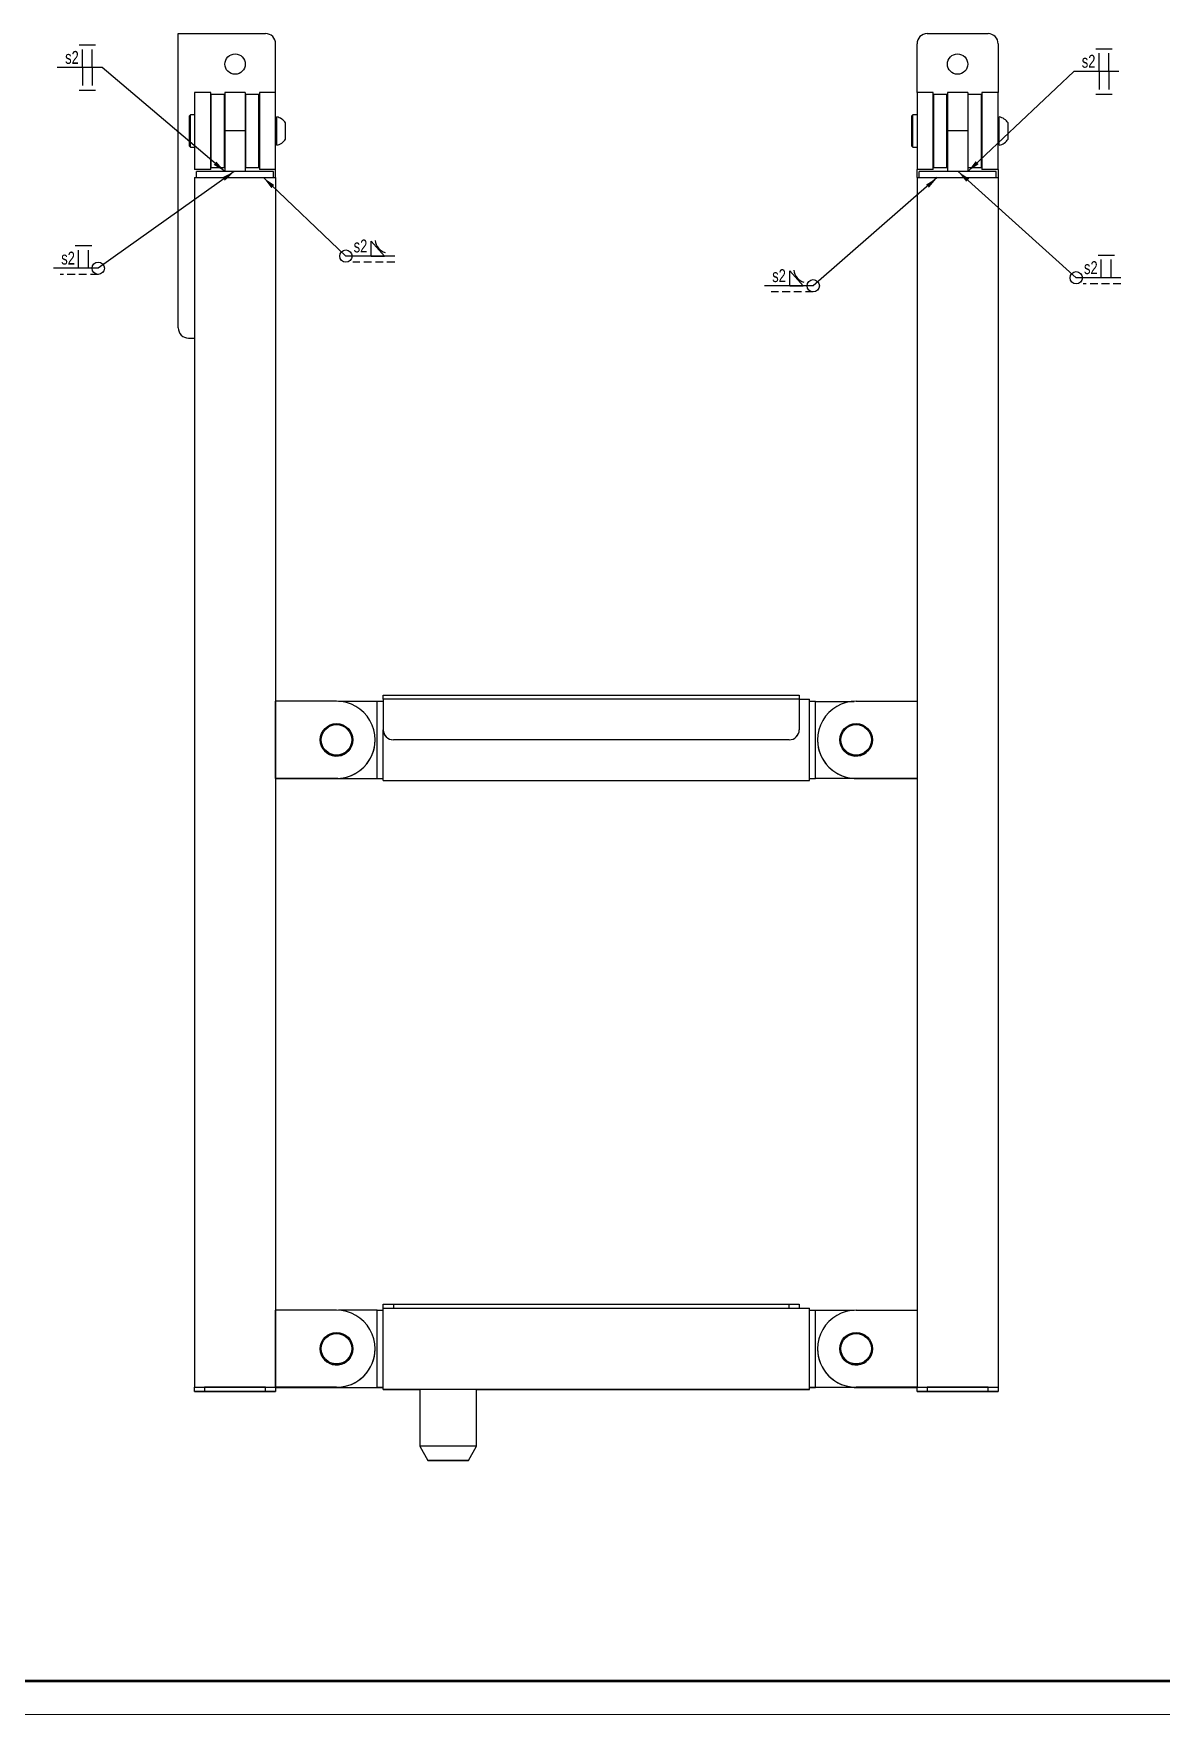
# Model space of a CAD drawing. Header units: millimetres. Extents: x 0 to 1782, y 0 to 1260.
# Drawn here: x 420 to 975, y 0 to 828 of the extents above; entities that cross this region are included whole.
import ezdxf

# ---------------------------------------------------------------- set-up
doc = ezdxf.new("R2010")
doc.units = ezdxf.units.MM
doc.header["$LTSCALE"] = 3
doc.linetypes.add('HIDDEN', pattern=[1.905, 1.27, -0.635])
doc.layers.add('FORMATO', color=7, linetype='Continuous')
doc.styles.add('SLDTEXTSTYLE0', font='TXT', dxfattribs={"width": 0.75})
doc.dimstyles.new('SLDDIMSTYLE0', dxfattribs={"dimtxt": 0.18, "dimasz": 6.35, "dimexe": 0, "dimexo": 0.0625, "dimgap": 0, "dimtad": 0, "dimtih": 1, "dimtoh": 1, "dimdec": 0, "dimrnd": 1e-09, "dimzin": 0, "dimdsep": 46, "dimtxsty": 'Standard', "dimsah": 1, "dimcen": 0.09, "dimadec": 0, "dimazin": 0, "dimtfac": 6.35, "dimtdec": 0, "dimtofl": 0, "dimtmove": 0, "dimatfit": 3, "dimfxl": 1, "dimfrac": 2, "dimtolj": 1, "dimtzin": 0, "dimarcsym": 0})

# ---------------------------------------------------------------- blocks, each defined once
blk = doc.blocks.new('SW_SYMBOL_WELD_FILL')
at = {"layer": 'FORMATO', "color": 0}
for p, q in [((300, 0), (300, 2700)), ((300, 2700), (2700, 0)), ((300, 0), (2700, 0))]:
    blk.add_line(p, q, dxfattribs=at)
blk = doc.blocks.new('SW_SYMBOL_WLDSI_FCNC')
at = {"layer": 'FORMATO', "color": 0}
blk.add_arc((3825, 3206.25), 2700, 188, 252, dxfattribs=at)
blk = doc.blocks.new('SW_WELDSYMBOL_0')
at = {"layer": 'FORMATO', "color": 0}
blk.add_line((0, 0), (-24.06, 0), dxfattribs=at)
at = {"layer": 'FORMATO', "color": 0, "linetype": 'HIDDEN'}
blk.add_line((0, -3), (-20.69, -3), dxfattribs=at)
at = {"layer": 'FORMATO', "color": 0}
blk.add_circle((0, 0), 3.04, dxfattribs=at)
at = {"layer": 'FORMATO', "color": 0, "xscale": 0.0027037109375, "yscale": 0.0027037109375, "zscale": 0.0027037109375}
for name, p in [('SW_SYMBOL_WELD_FILL', (-12.33, 0.03)), ('SW_SYMBOL_WLDSI_FCNC', (-12.74, 0.03))]:
    blk.add_blockref(name, p, dxfattribs=at)
at = {"layer": 'FORMATO', "color": 0, "insert": (-20.22, 8.19), "char_height": 6.35, "attachment_point": 1, "style": 'SLDTEXTSTYLE0'}
blk.add_mtext('s2', dxfattribs=at)
blk = doc.blocks.new('SW_WELDSYMBOL_1')
at = {"layer": 'FORMATO', "color": 0}
blk.add_line((24.06, 0), (0, 0), dxfattribs=at)
at = {"layer": 'FORMATO', "color": 0, "linetype": 'HIDDEN'}
blk.add_line((24.06, -3), (3.38, -3), dxfattribs=at)
at = {"layer": 'FORMATO', "color": 0}
blk.add_circle((0, 0), 3.04, dxfattribs=at)
at = {"layer": 'FORMATO', "color": 0, "xscale": 0.0027037109375, "yscale": 0.0027037109375, "zscale": 0.0027037109375}
for name, p in [('SW_SYMBOL_WELD_FILL', (11.73, 0.03)), ('SW_SYMBOL_WLDSI_FCNC', (11.32, 0.03))]:
    blk.add_blockref(name, p, dxfattribs=at)
at = {"layer": 'FORMATO', "color": 0, "insert": (3.85, 8.19), "char_height": 6.35, "attachment_point": 1, "style": 'SLDTEXTSTYLE0'}
blk.add_mtext('s2', dxfattribs=at)
blk = doc.blocks.new('SW_SYMBOL_WELD_BUSQ')
at = {"layer": 'FORMATO', "color": 0}
for p, q in [((600, 0), (600, 3300)), ((2400, 0), (2400, 3300))]:
    blk.add_line(p, q, dxfattribs=at)
blk = doc.blocks.new('SW_SYMBOL_WLDSI_FLT')
at = {"layer": 'FORMATO', "color": 0}
blk.add_line((0, 0), (3000, 0), dxfattribs=at)
blk = doc.blocks.new('SW_WELDSYMBOL_2')
at = {"layer": 'FORMATO', "color": 0}
blk.add_line((22.07, 0), (0, 0), dxfattribs=at)
at = {"layer": 'FORMATO', "color": 0, "linetype": 'HIDDEN'}
blk.add_line((22.07, -3), (3.38, -3), dxfattribs=at)
at = {"layer": 'FORMATO', "color": 0}
blk.add_circle((0, 0), 3.04, dxfattribs=at)
at = {"layer": 'FORMATO', "color": 0, "xscale": 0.0027037109375, "yscale": 0.0027037109375, "zscale": 0.0027037109375}
for name, p in [('SW_SYMBOL_WLDSI_FLT', (10.74, 11.17)), ('SW_SYMBOL_WELD_BUSQ', (10.74, 0.03))]:
    blk.add_blockref(name, p, dxfattribs=at)
at = {"layer": 'FORMATO', "color": 0, "insert": (3.85, 8.19), "char_height": 6.35, "attachment_point": 1, "style": 'SLDTEXTSTYLE0'}
blk.add_mtext('s2', dxfattribs=at)
blk = doc.blocks.new('SW_WELDSYMBOL_3')
at = {"layer": 'FORMATO', "color": 0}
blk.add_line((0, 0), (-22.07, 0), dxfattribs=at)
at = {"layer": 'FORMATO', "color": 0, "linetype": 'HIDDEN'}
blk.add_line((0, -3), (-18.7, -3), dxfattribs=at)
at = {"layer": 'FORMATO', "color": 0}
blk.add_circle((0, 0), 3.04, dxfattribs=at)
at = {"layer": 'FORMATO', "color": 0, "xscale": 0.0027037109375, "yscale": 0.0027037109375, "zscale": 0.0027037109375}
for name, p in [('SW_SYMBOL_WLDSI_FLT', (-11.33, 11.17)), ('SW_SYMBOL_WELD_BUSQ', (-11.33, 0.03))]:
    blk.add_blockref(name, p, dxfattribs=at)
at = {"layer": 'FORMATO', "color": 0, "insert": (-18.22, 8.19), "char_height": 6.35, "attachment_point": 1, "style": 'SLDTEXTSTYLE0'}
blk.add_mtext('s2', dxfattribs=at)
blk = doc.blocks.new('SW_WELDSYMBOL_4')
at = {"layer": 'FORMATO', "color": 0}
blk.add_line((22.07, 0), (0, 0), dxfattribs=at)
at = {"layer": 'FORMATO', "color": 0, "xscale": 0.0027037109375, "yscale": 0.0027037109375, "zscale": 0.0027037109375}
for name, p in [('SW_SYMBOL_WLDSI_FLT', (10.74, 11.17)), ('SW_SYMBOL_WELD_BUSQ', (10.74, 0.03))]:
    blk.add_blockref(name, p, dxfattribs=at)
at = {"layer": 'FORMATO', "color": 0, "extrusion": (0, 0, -1), "xscale": 0.0027037109375, "yscale": 0.0027037109375, "zscale": 0.0027037109375, "rotation": 180}
for name, p in [('SW_SYMBOL_WELD_BUSQ', (-10.74, 0.03)), ('SW_SYMBOL_WLDSI_FLT', (-10.74, -11.11))]:
    blk.add_blockref(name, p, dxfattribs=at)
at = {"layer": 'FORMATO', "color": 0, "insert": (3.85, 8.19), "char_height": 6.35, "attachment_point": 1, "style": 'SLDTEXTSTYLE0'}
blk.add_mtext('s2', dxfattribs=at)
blk = doc.blocks.new('SW_WELDSYMBOL_5')
at = {"layer": 'FORMATO', "color": 0}
blk.add_line((0, 0), (-22.07, 0), dxfattribs=at)
at = {"layer": 'FORMATO', "color": 0, "xscale": 0.0027037109375, "yscale": 0.0027037109375, "zscale": 0.0027037109375}
for name, p in [('SW_SYMBOL_WLDSI_FLT', (-11.33, 11.17)), ('SW_SYMBOL_WELD_BUSQ', (-11.33, 0.03))]:
    blk.add_blockref(name, p, dxfattribs=at)
at = {"layer": 'FORMATO', "color": 0, "extrusion": (0, 0, -1), "xscale": 0.0027037109375, "yscale": 0.0027037109375, "zscale": 0.0027037109375, "rotation": 180}
for name, p in [('SW_SYMBOL_WELD_BUSQ', (11.33, 0.03)), ('SW_SYMBOL_WLDSI_FLT', (11.33, -11.11))]:
    blk.add_blockref(name, p, dxfattribs=at)
at = {"layer": 'FORMATO', "color": 0, "insert": (-18.22, 8.19), "char_height": 6.35, "attachment_point": 1, "style": 'SLDTEXTSTYLE0'}
blk.add_mtext('s2', dxfattribs=at)

msp = doc.modelspace()

# ---------------------------------------------------------------- linework, layer by layer
at = {"color": 7, "linetype": 'Continuous', "lineweight": 25}
for p, q in [((491.01, 828.12), (534.01, 828.12)), ((491.01, 683.12), (491.01, 828.12)), ((539.01, 799.12), (539.01, 823.12)), ((855.01, 799.12), (855.01, 823.12)), ((860.01, 828.12), (890.01, 828.12)), ((895.01, 823.12), (895.01, 799.12)), ((507.01, 799.12), (499.01, 799.12)), ((499.01, 799.12), (499.01, 761.12)), ((507.01, 761.12), (507.01, 799.12)), ((513.76, 798.12), (507.26, 798.12)), ((507.26, 762.12), (507.26, 798.12)), ((513.76, 762.12), (513.76, 798.12)), ((524.01, 799.12), (514.01, 799.12)), ((514.01, 799.12), (514.01, 780.16)), ((524.01, 799.12), (524.01, 780.16)), ((530.76, 798.12), (524.26, 798.12)), ((524.26, 762.12), (524.26, 798.12)), ((530.76, 762.12), (530.76, 798.12)), ((539.01, 799.12), (531.01, 799.12)), ((531.01, 799.12), (531.01, 761.12)), ((539.01, 761.12), (539.01, 799.12)), ((863.01, 799.12), (855.01, 799.12)), ((855.01, 799.12), (855.01, 761.12)), ((863.01, 761.12), (863.01, 799.12)), ((869.76, 798.12), (863.26, 798.12)), ((863.26, 762.12), (863.26, 798.12)), ((869.76, 762.12), (869.76, 798.12)), ((880.01, 799.12), (870.01, 799.12)), ((870.01, 799.12), (870.01, 780.16)), ((880.01, 799.12), (880.01, 780.16)), ((886.76, 798.12), (880.26, 798.12)), ((880.26, 762.12), (880.26, 798.12)), ((886.76, 762.12), (886.76, 798.12)), ((895.01, 799.12), (887.01, 799.12)), ((887.01, 799.12), (887.01, 761.12)), ((895.01, 761.12), (895.01, 799.12)), ((497.01, 788.12), (496.51, 787.62)), ((496.51, 778.94), (496.51, 787.62)), ((499.01, 788.12), (497.01, 788.12)), ((497.01, 778.86), (497.01, 788.12)), ((539.51, 773.12), (539.51, 787.12)), ((853.01, 788.12), (852.51, 787.62)), ((852.51, 778.94), (852.51, 787.62)), ((855.01, 788.12), (853.01, 788.12)), ((853.01, 778.86), (853.01, 788.12)), ((895.51, 773.12), (895.51, 787.12)), ((496.51, 772.62), (496.51, 778.94)), ((497.01, 772.12), (497.01, 778.86)), ((507.26, 786.12), (507.01, 786.12)), ((514.01, 786.12), (513.76, 786.12)), ((524.01, 780.16), (514.01, 780.16)), ((514.01, 780.16), (514.01, 760.16)), ((524.26, 786.12), (524.01, 786.12)), ((524.01, 780.16), (524.01, 760.16)), ((531.01, 786.12), (530.76, 786.12)), ((539.51, 784.62), (539.01, 785.12)), ((543.91, 776.12), (543.91, 784.12)), ((852.51, 772.62), (852.51, 778.94)), ((853.01, 772.12), (853.01, 778.86)), ((863.26, 786.12), (863.01, 786.12)), ((870.01, 786.12), (869.76, 786.12)), ((880.01, 780.16), (870.01, 780.16)), ((870.01, 780.16), (870.01, 760.16)), ((880.26, 786.12), (880.01, 786.12)), ((880.01, 780.16), (880.01, 760.16)), ((887.01, 786.12), (886.76, 786.12)), ((895.51, 784.62), (895.01, 785.12)), ((899.91, 776.12), (899.91, 784.12)), ((496.51, 772.62), (497.01, 772.12)), ((497.01, 772.12), (499.01, 772.12)), ((507.01, 774.12), (507.26, 774.12)), ((513.76, 774.12), (514.01, 774.12)), ((524.01, 774.12), (524.26, 774.12)), ((530.76, 774.12), (531.01, 774.12)), ((539.01, 775.12), (539.51, 775.62)), ((852.51, 772.62), (853.01, 772.12)), ((853.01, 772.12), (855.01, 772.12)), ((863.01, 774.12), (863.26, 774.12)), ((869.76, 774.12), (870.01, 774.12)), ((880.01, 774.12), (880.26, 774.12)), ((886.76, 774.12), (887.01, 774.12)), ((895.01, 775.12), (895.51, 775.62)), ((507.26, 762.12), (513.76, 762.12)), ((524.26, 762.12), (530.76, 762.12)), ((863.26, 762.12), (869.76, 762.12)), ((880.26, 762.12), (886.76, 762.12)), ((507.01, 761.12), (499.01, 761.12)), ((499.01, 757.16), (539.01, 757.16)), ((499.01, 757.16), (499.01, 161.16)), ((500.01, 757.16), (500.01, 760.16)), ((538.01, 760.16), (500.01, 760.16)), ((524.01, 760.16), (514.01, 760.16)), ((539.01, 761.12), (531.01, 761.12)), ((538.01, 757.16), (538.01, 760.16)), ((539.01, 757.16), (539.01, 761.12)), ((539.01, 757.16), (539.01, 161.16)), ((863.01, 761.12), (855.01, 761.12)), ((855.01, 757.16), (855.01, 761.12)), ((855.01, 757.16), (855.01, 161.16)), ((855.01, 757.16), (895.01, 757.16)), ((856.01, 757.16), (856.01, 760.16)), ((894.01, 760.16), (856.01, 760.16)), ((880.01, 760.16), (870.01, 760.16)), ((895.01, 761.12), (887.01, 761.12)), ((894.01, 757.16), (894.01, 760.16)), ((895.01, 761.12), (895.01, 757.16)), ((895.01, 757.16), (895.01, 161.16)), ((496.01, 678.12), (499.01, 678.12)), ((539.01, 461.16), (539.01, 499.16)), ((569.01, 499.16), (539.01, 499.16)), ((589.01, 499.13), (570.01, 499.13)), ((589.01, 499.16), (592.01, 499.16)), ((589.01, 461.16), (589.01, 499.16)), ((592.01, 502.16), (797.01, 502.16)), ((592.01, 500.16), (592.01, 502.16)), ((797.01, 500.16), (592.01, 500.16)), ((592.01, 500.16), (592.01, 485.16)), ((797.01, 502.16), (797.01, 500.16)), ((797.01, 500.16), (797.01, 485.16)), ((797.01, 500.16), (802.01, 500.16)), ((802.01, 460.16), (802.01, 500.16)), ((802.01, 499.16), (805.01, 499.16)), ((805.01, 461.16), (805.01, 499.16)), ((805.01, 499.13), (824.01, 499.13)), ((825.01, 499.16), (855.01, 499.16)), ((855.01, 499.16), (855.01, 461.16)), ((592.01, 485.16), (592.01, 485.16)), ((592.01, 460.16), (592.01, 485.16)), ((797.01, 485.16), (797.01, 485.16)), ((561.01, 480.16), (561.01, 480.16)), ((576.91, 478.9), (577.01, 480.16)), ((577.01, 480.16), (577.01, 480.16)), ((588.01, 480.15), (588.01, 480.16)), ((792.01, 480.16), (597.01, 480.16)), ((792.01, 480.16), (597.01, 480.16)), ((597.01, 480.16), (597.01, 480.16)), ((792.01, 480.16), (792.01, 480.16)), ((806.01, 480.16), (806.01, 480.15)), ((817.01, 480.16), (817.01, 480.16)), ((832.91, 478.9), (833.01, 480.16)), ((833.01, 480.16), (833.01, 480.16)), ((569.01, 461.16), (539.01, 461.16)), ((539.01, 461.15), (569.01, 461.15)), ((569.01, 461.1), (539.01, 461.1)), ((539.01, 461.09), (569.01, 461.09)), ((567.95, 461.15), (569.01, 461.12)), ((568.33, 461.15), (569.01, 461.13)), ((569.01, 461.15), (569.01, 461.16)), ((569.01, 461.13), (589.01, 461.13)), ((569.01, 461.13), (569.01, 461.12)), ((569.01, 461.12), (589.01, 461.12)), ((569.69, 461.12), (569.01, 461.1)), ((569.01, 461.09), (570.01, 461.12)), ((569.01, 461.09), (569.01, 461.1)), ((589.01, 461.09), (589.01, 461.16)), ((589.01, 461.16), (592.01, 461.16)), ((589.01, 461.13), (589.01, 461.12)), ((589.01, 461.09), (592.01, 461.09)), ((592.01, 460.09), (592.01, 460.16)), ((592.01, 460.16), (802.01, 460.16)), ((592.01, 460.09), (802.01, 460.09)), ((802.01, 461.16), (805.01, 461.16)), ((802.01, 461.09), (805.01, 461.09)), ((802.01, 460.09), (802.01, 460.16)), ((805.01, 461.09), (805.01, 461.16)), ((825.01, 461.13), (805.01, 461.13)), ((805.01, 461.12), (805.01, 461.13)), ((825.01, 461.12), (805.01, 461.12)), ((824.01, 461.12), (825.01, 461.09)), ((825.01, 461.1), (824.33, 461.12)), ((855.01, 461.16), (825.01, 461.16)), ((825.01, 461.16), (825.01, 461.15)), ((825.69, 461.15), (825.01, 461.13)), ((826.07, 461.15), (825.01, 461.12)), ((825.01, 461.15), (855.01, 461.15)), ((825.01, 461.12), (825.01, 461.13)), ((855.01, 461.1), (825.01, 461.1)), ((825.01, 461.1), (825.01, 461.09)), ((825.01, 461.09), (855.01, 461.09)), ((539.01, 161.16), (539.01, 199.16)), ((569.01, 199.16), (539.01, 199.16)), ((589.01, 199.13), (570.01, 199.13)), ((589.01, 199.16), (592.01, 199.16)), ((589.01, 161.16), (589.01, 199.16)), ((592.01, 200.16), (592.01, 202.15)), ((592.01, 200.16), (802.01, 200.16)), ((592.01, 160.16), (592.01, 200.16)), ((597.01, 202.16), (597.01, 200.16)), ((597.01, 202.16), (792.01, 202.16)), ((597.01, 200.16), (792.01, 200.16)), ((792.01, 200.16), (792.01, 202.16)), ((797.01, 202.15), (797.01, 200.16)), ((802.01, 160.16), (802.01, 200.16)), ((802.01, 199.16), (805.01, 199.16)), ((805.01, 161.16), (805.01, 199.16)), ((805.01, 199.13), (824.01, 199.13)), ((825.01, 199.16), (855.01, 199.16)), ((855.01, 199.16), (855.01, 161.16)), ((561.01, 180.16), (561.01, 180.16)), ((576.91, 178.9), (577.01, 180.16)), ((577.01, 180.16), (577.01, 180.16)), ((588.01, 180.15), (588.01, 180.16)), ((806.01, 180.16), (806.01, 180.15)), ((817.01, 180.16), (817.01, 180.16)), ((832.91, 178.9), (833.01, 180.16)), ((833.01, 180.16), (833.01, 180.16)), ((499.01, 161.16), (539.01, 161.16)), ((499.01, 161.15), (499.01, 161.16)), ((499.01, 159.15), (499.01, 161.15)), ((499.01, 159.15), (499.01, 159.1)), ((504.01, 161.16), (504.01, 159.16)), ((534.01, 161.16), (504.01, 161.16)), ((534.01, 159.16), (504.01, 159.16)), ((504.01, 159.09), (534.01, 159.09)), ((534.01, 159.16), (534.01, 161.16)), ((539.01, 161.16), (539.01, 161.15)), ((569.01, 161.16), (539.01, 161.16)), ((539.01, 161.15), (539.01, 159.15)), ((539.01, 161.15), (569.01, 161.15)), ((569.01, 161.1), (539.01, 161.1)), ((539.01, 161.09), (569.01, 161.09)), ((539.01, 159.1), (539.01, 159.15)), ((567.95, 161.15), (569.01, 161.12)), ((568.33, 161.15), (569.01, 161.13)), ((569.01, 161.15), (569.01, 161.16)), ((569.01, 161.13), (589.01, 161.13)), ((569.01, 161.13), (569.01, 161.12)), ((569.01, 161.12), (589.01, 161.12)), ((569.69, 161.12), (569.01, 161.1)), ((569.01, 161.09), (570.01, 161.12)), ((569.01, 161.09), (569.01, 161.1)), ((589.01, 161.09), (589.01, 161.16)), ((589.01, 161.16), (592.01, 161.16)), ((589.01, 161.13), (589.01, 161.12)), ((589.01, 161.09), (592.01, 161.09)), ((592.01, 160.16), (802.01, 160.16)), ((592.01, 160.09), (592.01, 160.16)), ((592.01, 160.09), (610.01, 160.09)), ((610.01, 160.12), (610.01, 132.12)), ((638.01, 132.12), (638.01, 160.12)), ((638.01, 160.09), (802.01, 160.09)), ((802.01, 161.16), (805.01, 161.16)), ((802.01, 161.09), (805.01, 161.09)), ((802.01, 160.09), (802.01, 160.16)), ((805.01, 161.09), (805.01, 161.16)), ((825.01, 161.13), (805.01, 161.13)), ((805.01, 161.12), (805.01, 161.13)), ((825.01, 161.12), (805.01, 161.12)), ((824.01, 161.12), (825.01, 161.09)), ((825.01, 161.1), (824.33, 161.12)), ((855.01, 161.16), (825.01, 161.16)), ((825.01, 161.16), (825.01, 161.15)), ((825.69, 161.15), (825.01, 161.13)), ((826.07, 161.15), (825.01, 161.12)), ((825.01, 161.15), (855.01, 161.15)), ((825.01, 161.12), (825.01, 161.13)), ((855.01, 161.1), (825.01, 161.1)), ((825.01, 161.1), (825.01, 161.09)), ((825.01, 161.09), (855.01, 161.09)), ((855.01, 161.16), (895.01, 161.16)), ((855.01, 161.15), (855.01, 161.16)), ((855.01, 159.15), (855.01, 161.15)), ((855.01, 159.15), (855.01, 159.1)), ((860.01, 161.16), (860.01, 159.16)), ((890.01, 161.16), (860.01, 161.16)), ((890.01, 159.16), (860.01, 159.16)), ((860.01, 159.09), (890.01, 159.09)), ((890.01, 159.16), (890.01, 161.16)), ((895.01, 161.16), (895.01, 161.15)), ((895.01, 161.15), (895.01, 159.15)), ((895.01, 159.1), (895.01, 159.15)), ((610.01, 132.12), (614.01, 125.12)), ((634.01, 125.12), (638.01, 132.12))]:
    msp.add_line(p, q, dxfattribs=at)
at = {"color": 7, "linetype": 'Continuous', "lineweight": 18}
msp.add_line((0, 0), (1782, 0), dxfattribs=at)
at = {"color": 7, "linetype": 'Continuous', "lineweight": 25, "flags": 128}
for points in [[(592.01, 202.15), (592.11, 202.15), (592.39, 202.15), (592.85, 202.16), (593.47, 202.16), (594.23, 202.16), (595.1, 202.16), (596.03, 202.16), (597.01, 202.16)], [(792.01, 202.16), (792.99, 202.16), (793.92, 202.16), (794.79, 202.16), (795.55, 202.16), (796.17, 202.16), (796.63, 202.15), (796.91, 202.15), (797.01, 202.15)], [(499.01, 161.15), (499.11, 161.15), (499.39, 161.15), (499.85, 161.16), (500.47, 161.16), (501.23, 161.16), (502.1, 161.16), (503.03, 161.16), (504.01, 161.16)], [(504.01, 159.16), (503.03, 159.16), (502.1, 159.16), (501.23, 159.16), (500.47, 159.16), (499.85, 159.16), (499.39, 159.15), (499.11, 159.15), (499.01, 159.15)], [(499.01, 159.1), (499.11, 159.1), (499.39, 159.1), (499.85, 159.09), (500.47, 159.09), (501.23, 159.09), (502.1, 159.09), (503.03, 159.09), (504.01, 159.09)], [(520.08, 159.12), (519.01, 159.12), (517.94, 159.12), (516.98, 159.12), (516.25, 159.12), (515.81, 159.12), (515.72, 159.13), (515.99, 159.13), (516.58, 159.13), (517.44, 159.13), (518.47, 159.13), (519.55, 159.13), (520.58, 159.13), (521.44, 159.13), (522.03, 159.13), (522.3, 159.13), (522.21, 159.12), (521.77, 159.12), (521.04, 159.12), (520.08, 159.12)], [(534.01, 161.16), (534.99, 161.16), (535.92, 161.16), (536.79, 161.16), (537.55, 161.16), (538.17, 161.16), (538.63, 161.15), (538.91, 161.15), (539.01, 161.15)], [(539.01, 159.15), (538.91, 159.15), (538.63, 159.15), (538.17, 159.16), (537.55, 159.16), (536.79, 159.16), (535.92, 159.16), (534.99, 159.16), (534.01, 159.16)], [(534.01, 159.09), (534.99, 159.09), (535.92, 159.09), (536.79, 159.09), (537.55, 159.09), (538.17, 159.09), (538.63, 159.1), (538.91, 159.1), (539.01, 159.1)], [(638.01, 160.12), (638, 160.13), (637.73, 160.13), (637.1, 160.13), (636.13, 160.14), (634.85, 160.14), (633.29, 160.14), (631.49, 160.15), (629.5, 160.15), (627.36, 160.15), (625.14, 160.15), (622.88, 160.15), (620.66, 160.15), (618.52, 160.15), (616.53, 160.15), (614.73, 160.14), (613.17, 160.14), (611.89, 160.14), (610.92, 160.13), (610.29, 160.13), (610.02, 160.13), (610.01, 160.12)], [(855.01, 161.15), (855.11, 161.15), (855.39, 161.15), (855.85, 161.16), (856.47, 161.16), (857.23, 161.16), (858.1, 161.16), (859.03, 161.16), (860.01, 161.16)], [(860.01, 159.16), (859.03, 159.16), (858.1, 159.16), (857.23, 159.16), (856.47, 159.16), (855.85, 159.16), (855.39, 159.15), (855.11, 159.15), (855.01, 159.15)], [(855.01, 159.1), (855.11, 159.1), (855.39, 159.1), (855.85, 159.09), (856.47, 159.09), (857.23, 159.09), (858.1, 159.09), (859.03, 159.09), (860.01, 159.09)], [(876.08, 159.12), (875.01, 159.12), (873.94, 159.12), (872.98, 159.12), (872.25, 159.12), (871.81, 159.12), (871.72, 159.13), (871.99, 159.13), (872.58, 159.13), (873.44, 159.13), (874.47, 159.13), (875.55, 159.13), (876.58, 159.13), (877.44, 159.13), (878.03, 159.13), (878.3, 159.13), (878.21, 159.12), (877.77, 159.12), (877.04, 159.12), (876.08, 159.12)], [(890.01, 161.16), (890.99, 161.16), (891.92, 161.16), (892.79, 161.16), (893.55, 161.16), (894.17, 161.16), (894.63, 161.15), (894.91, 161.15), (895.01, 161.15)], [(895.01, 159.15), (894.91, 159.15), (894.63, 159.15), (894.17, 159.16), (893.55, 159.16), (892.79, 159.16), (891.92, 159.16), (890.99, 159.16), (890.01, 159.16)], [(890.01, 159.09), (890.99, 159.09), (891.92, 159.09), (892.79, 159.09), (893.55, 159.09), (894.17, 159.09), (894.63, 159.1), (894.91, 159.1), (895.01, 159.1)], [(638.01, 132.12), (638, 132.13), (637.73, 132.13), (637.1, 132.13), (636.13, 132.14), (634.85, 132.14), (633.29, 132.14), (631.49, 132.15), (629.5, 132.15), (627.36, 132.15), (625.14, 132.15), (622.88, 132.15), (620.66, 132.15), (618.52, 132.15), (616.53, 132.15), (614.73, 132.14), (613.17, 132.14), (611.89, 132.14), (610.92, 132.13), (610.29, 132.13), (610.02, 132.13), (610.01, 132.12)], [(622.12, 125.11), (624.01, 125.11), (625.9, 125.11), (627.73, 125.11), (629.42, 125.11), (630.91, 125.11), (632.16, 125.11), (633.11, 125.12), (633.73, 125.12), (634, 125.12), (633.91, 125.13), (633.46, 125.13), (632.67, 125.13), (631.57, 125.14), (630.19, 125.14), (628.59, 125.14), (626.83, 125.14), (624.96, 125.14), (623.06, 125.14), (621.19, 125.14), (619.43, 125.14), (617.83, 125.14), (616.45, 125.14), (615.35, 125.13), (614.56, 125.13), (614.11, 125.13), (614.02, 125.12), (614.29, 125.12), (614.91, 125.12), (615.86, 125.11), (617.11, 125.11), (618.6, 125.11), (620.29, 125.11), (622.12, 125.11)], [(629.32, 125.12), (629.51, 125.12), (629.32, 125.13), (628.77, 125.13), (627.9, 125.13), (626.76, 125.13), (625.43, 125.13), (624.01, 125.13), (622.59, 125.13), (621.26, 125.13), (620.12, 125.13), (619.25, 125.13), (618.7, 125.13), (618.51, 125.12), (618.7, 125.12), (619.25, 125.12), (620.12, 125.12), (621.26, 125.12), (622.59, 125.12), (624.01, 125.12), (625.43, 125.12), (626.76, 125.12), (627.9, 125.12), (628.77, 125.12), (629.32, 125.12)]]:
    msp.add_lwpolyline(points, dxfattribs=at)
at = {"color": 7, "linetype": 'Continuous', "lineweight": 25}
for centre, radius in [((519.01, 813.12), 5), ((875.01, 813.12), 5), ((569.01, 480.16), 8), ((569.01, 480.16), 7.5), ((825.01, 480.16), 8), ((825.01, 480.16), 7.5), ((569.01, 180.16), 8), ((569.01, 180.16), 7.5), ((825.01, 180.16), 8), ((825.01, 180.16), 7.5)]:
    msp.add_circle(centre, radius, dxfattribs=at)
for centre, radius, start, end in [((534.01, 823.12), 5, 359.99985, 90.00011), ((860.01, 823.12), 5, 90.00001, 179.99986), ((890.01, 823.12), 5, 0.00014, 89.99999), ((538.06, 780.27), 7, 33.35579, 78.07035), ((894.06, 780.27), 7, 33.35544, 78.0707), ((538.06, 779.97), 7, 281.92965, 326.64421), ((894.06, 779.97), 7, 281.9293, 326.64456), ((496.01, 683.12), 5, 179.99967, 270.00033), ((569.01, 480.16), 19, 269.99996, 90.00004), ((825.01, 480.16), 19, 89.99998, 270.00002), ((597.01, 485.16), 5, 179.99997, 270.00046), ((597.01, 485.16), 5, 180.0003, 269.99978), ((792.01, 485.16), 5, 269.99954, 0.00012), ((792.01, 485.16), 5, 270.00022, 359.99978), ((569.01, 480.16), 8, 180.0002, 350.93228), ((569.01, 480.15), 19, 269.99987, 0.00001), ((825.01, 480.15), 19, 179.99999, 270.0001), ((825.01, 480.16), 8, 180.00013, 350.93234), ((569.01, 180.16), 19, 269.9999, 90.0001), ((825.01, 180.16), 19, 89.99993, 270.00007), ((569.01, 180.16), 8, 179.9999, 350.93236), ((569.01, 180.15), 19, 269.99982, 359.99997), ((825.01, 180.15), 19, 180.00003, 270.00015), ((825.01, 180.16), 8, 179.99984, 350.93242)]:
    msp.add_arc(centre, radius, start, end, dxfattribs=at)
at = {"layer": 'FORMATO', "color": 7, "lineweight": 50}
msp.add_line((53.35, 16.5), (1763.91, 16.5), dxfattribs=at)

# ---------------------------------------------------------------- block references
at = {"layer": 'FORMATO', "color": 7}
for name, p in [('SW_WELDSYMBOL_5', (453.5, 811.39)), ('SW_WELDSYMBOL_4', (932.34, 809.48)), ('SW_WELDSYMBOL_3', (451.58, 712.51)), ('SW_WELDSYMBOL_1', (573.6, 718.48)), ('SW_WELDSYMBOL_2', (933.45, 707.8)), ('SW_WELDSYMBOL_0', (803.88, 703.86))]:
    msp.add_blockref(name, p, dxfattribs=at)

# ---------------------------------------------------------------- leaders
for points in [[(514.01, 760.16), (453.5, 811.39)], [(880.01, 760.16), (932.34, 809.48)], [(518.57, 760.16), (451.58, 712.51)], [(532.99, 757.16), (573.6, 718.48)], [(864.99, 757.16), (803.88, 703.86)], [(875.25, 760.16), (933.45, 707.8)]]:
    msp.add_leader(points, dimstyle='SLDDIMSTYLE0', dxfattribs=at)

doc.saveas('drawing.dxf')
